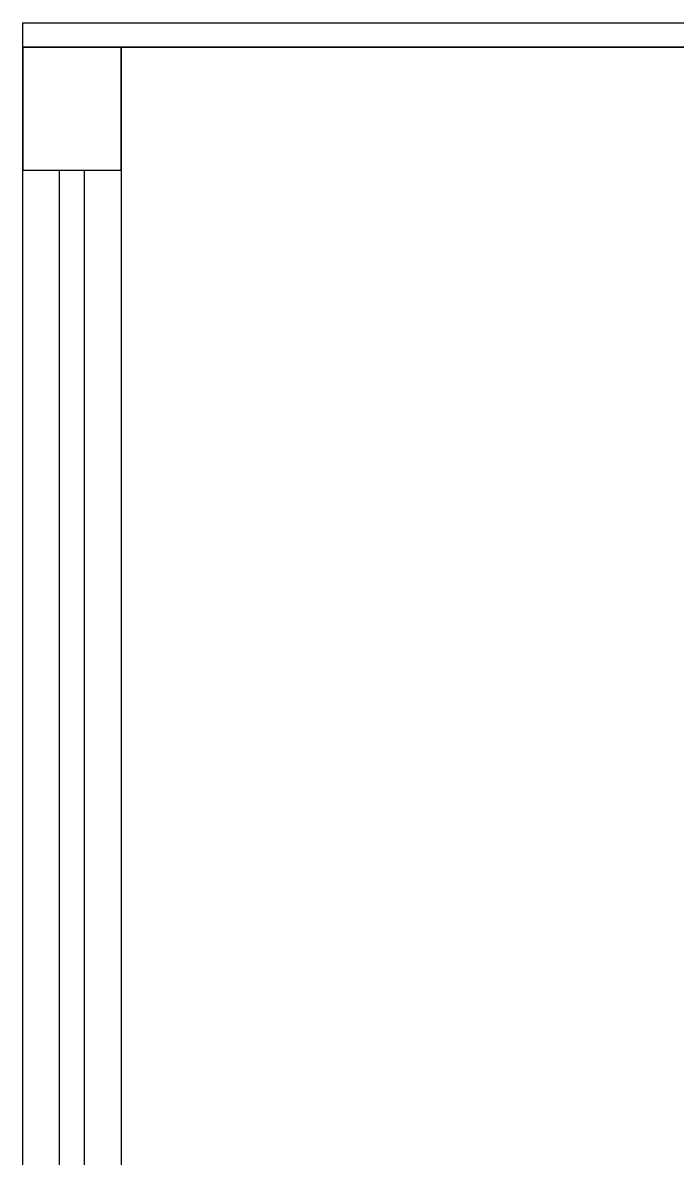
# Model space of a CAD drawing. Header units: metres. Extents: x 198 to 412, y -54 to 17.
# Drawn here: x 269.6772 to 269.9432, y -24.5397 to -24.0777 of the extents above; entities that cross this region are included whole.
import ezdxf

# ---------------------------------------------------------------- set-up
doc = ezdxf.new("R2010")
doc.units = ezdxf.units.M
doc.header["$LTSCALE"] = 10
for name, color, linetype in [('01', 1, 'Continuous'), ('A-ABERTURAS', 2, 'Continuous'), ('TCOTA', 1, 'Continuous'), ('TM-REVEST', 252, 'Continuous')]:
    doc.layers.add(name, color=color, linetype=linetype)

msp = doc.modelspace()

# ---------------------------------------------------------------- linework, layer by layer
at = {"layer": '01'}
for p, q in [((269.67719, -24.07767), (270.57131, -24.07767)), ((269.67719, -24.08767), (270.57131, -24.08767))]:
    msp.add_line(p, q, dxfattribs=at)
at = {"layer": 'A-ABERTURAS', "color": 1}
for p, q in [((269.70219, -24.13767), (269.70219, -26.14767)), ((269.71719, -24.13767), (269.71719, -26.14767))]:
    msp.add_line(p, q, dxfattribs=at)
for points in [[(269.67719, -26.15767), (269.67719, -24.08767)], [(269.71719, -24.08767), (269.67719, -24.08767), (269.67719, -24.13767), (269.71719, -24.13767), (269.71719, -24.08767)], [(269.69219, -26.14767), (269.69219, -24.13767)]]:
    msp.add_lwpolyline(points, dxfattribs=at)
at = {"layer": 'TCOTA'}
msp.add_line((269.67719, -24.08767), (269.67719, -24.07767), dxfattribs=at)
at = {"layer": 'TM-REVEST'}
msp.add_lwpolyline([(270.16881, -24.38767), (270.16881, -24.08767), (269.71719, -24.08767), (269.71719, -24.68767), (270.16381, -24.68767)], dxfattribs=at)

doc.saveas('drawing.dxf')
